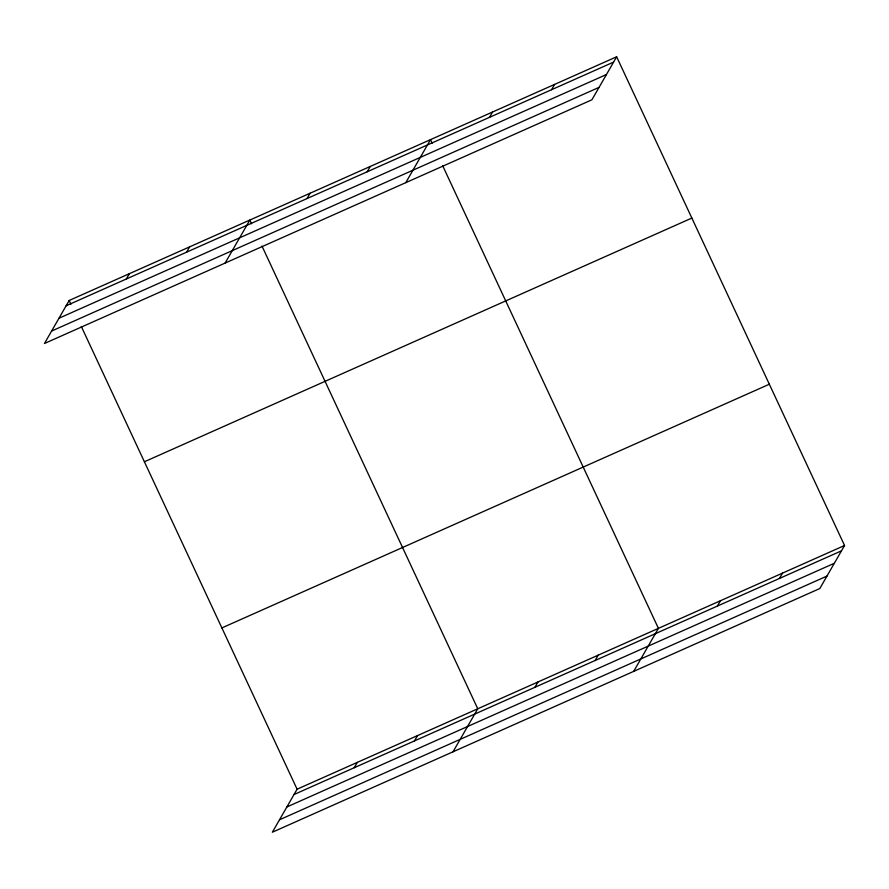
<?xml version="1.0" encoding="UTF-8"?>
<svg xmlns="http://www.w3.org/2000/svg" width="889" height="889" viewBox="0 0 889 889"><rect width="100%" height="100%" fill="white"/><g stroke="black" fill="none" stroke-linecap="round" stroke-linejoin="round"><path stroke-width="1.33" d="M616.644 56.785L69.186 300.471L44.45 343.498L591.907 99.801L616.644 56.785L844.55 545.502L819.814 588.529L272.356 832.215L297.093 789.199L844.55 545.502M126.349 278.99L129.405 273.668M186.568 252.187L189.624 246.864M225.106 263.077L249.842 220.061L251.587 223.772M307.005 198.569L310.072 193.246M367.224 171.766L370.291 166.443M405.773 182.656L430.509 139.64L432.243 143.362M489.495 117.348L492.55 112.014M551.536 89.722L554.592 84.399M354.255 767.718L357.322 762.395M414.474 740.915L417.541 735.581M453.023 751.805L477.76 708.777L261.999 246.109M534.911 687.297L537.978 681.974M595.13 660.494L598.197 655.171M633.679 671.384L658.416 628.356L442.655 165.687M717.401 606.065L720.457 600.742M779.442 578.45L782.509 573.127M66.13 305.794L613.577 62.108M58.974 318.24L606.42 74.543M51.606 331.052L599.053 87.366M144.396 461.758L691.853 218.061M221.883 627.923L769.341 384.226M294.037 794.522L841.483 550.836M286.88 806.956L834.338 563.27M279.513 819.78L826.97 576.083M69.186 300.471L70.92 304.194M81.332 326.53L297.093 789.199"/></g></svg>
